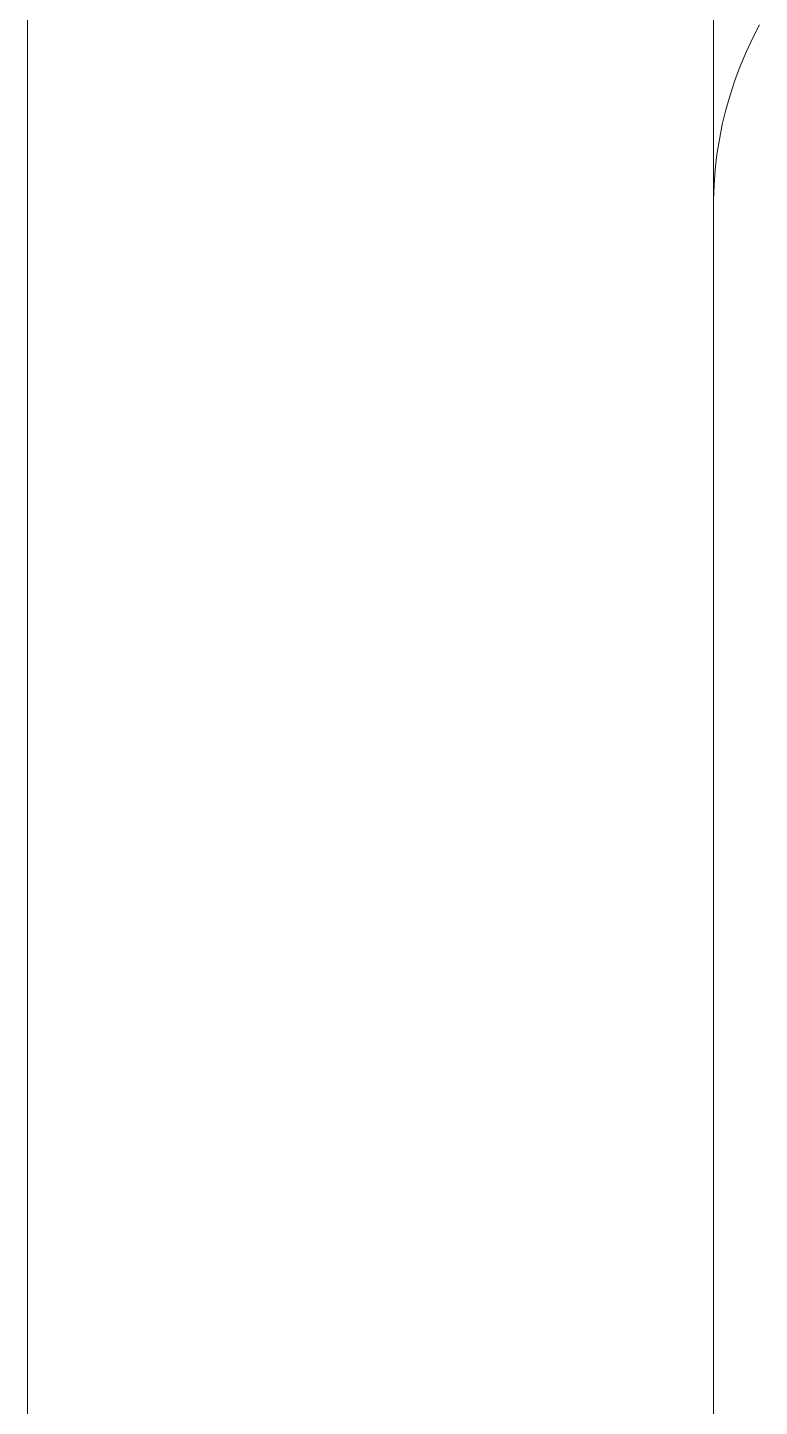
# Model space of a CAD drawing. Extents: x -181672 to 290600, y -29000 to 395522.
# Drawn here: x -4986.81 to -4977.21, y 41292.07 to 41310.16 of the extents above; entities that cross this region are included whole.
import ezdxf

# ---------------------------------------------------------------- set-up
doc = ezdxf.new("R2010")
doc.units = 0
doc.header["$LTSCALE"] = 10
doc.layers.add('XFM7P20PCW$0$G-IMPT', color=252, linetype='Continuous', lineweight=9)
doc.layers.add('XFM7P20PCW$0$M-EQPM', color=252, linetype='Continuous', lineweight=9)

# ---------------------------------------------------------------- blocks, each defined once
blk = doc.blocks.new('XFM7P20PCW$0$ui_PCW Pump Shockproof Base - PCW防震基座-Renew_dwg_¹s_ó¹Ï UA300015 _ó_û 100x9tx6M-V76-剖面 73')
at = {"layer": 'XFM7P20PCW$0$G-IMPT'}
for p, q in [((130443.368, 25583), (130663.368, 25583)), ((130663.368, 25583), (130564.368, 25583)), ((130663.368, 25574), (130443.368, 25574)), ((130566.32, 25574), (130663.368, 25574))]:
    blk.add_line(p, q, dxfattribs=at)
blk = doc.blocks.new('XFM7P20PCW$0$ui_PCW Pump Shockproof Base - PCW防震基座-Renew_dwg_UB405025 _uÂ__W_ _ÂÅK 86D-V78-剖面 73')
at = {"layer": 'XFM7P20PCW$0$G-IMPT', "flags": 128}
for points in [[(130615.868, 25574), (130617.547, 25574), (130619.224, 25574), (130620.895, 25574), (130622.559, 25574), (130624.211, 25574), (130625.851, 25574), (130627.474, 25574), (130629.079, 25574), (130630.663, 25574), (130632.223, 25574), (130633.757, 25574), (130635.262, 25574), (130636.736, 25574), (130638.177, 25574), (130639.582, 25574), (130640.949, 25574), (130642.276, 25574), (130643.561, 25574), (130644.801, 25574), (130645.996, 25574)], [(130646.31, 25574), (130645.128, 25574), (130643.9, 25574), (130642.627, 25574), (130641.311, 25574), (130639.955, 25574), (130638.56, 25574), (130637.128, 25574), (130635.663, 25574)], [(130656.103, 25574), (130656.553, 25574), (130656.937, 25574), (130657.255, 25574), (130657.508, 25574), (130657.693, 25574), (130657.812, 25574), (130657.864, 25574)], [(130657.833, 25574), (130657.732, 25574), (130657.564, 25574), (130657.33, 25574), (130657.029, 25574)], [(130660.247, 25573.397), (130660.069, 25573.489), (130659.888, 25573.573), (130659.704, 25573.65), (130659.516, 25573.72), (130659.326, 25573.782), (130659.134, 25573.837), (130658.939, 25573.884), (130658.743, 25573.923), (130658.546, 25573.954), (130658.347, 25573.977), (130658.148, 25573.992), (130657.948, 25573.999)]]:
    blk.add_lwpolyline(points, dxfattribs=at)
blk = doc.blocks.new('XFM7P20PCW$0$ui_PCW Pump Shockproof Base - PCW防震基座-Renew_dwg_²Õ_X¹Ï OB801032 JAD-2_uÂ__W_ _ö_ûÁá_N MK1808005SLDASM-V80-剖面 73')
for name in ['XFM7P20PCW$0$ui_PCW Pump Shockproof Base - PCW防震基座-Renew_dwg_¹s_ó¹Ï UA300015 _ó_û 100x9tx6M-V76-剖面 73', 'XFM7P20PCW$0$ui_PCW Pump Shockproof Base - PCW防震基座-Renew_dwg_UB405025 _uÂ__W_ _ÂÅK 86D-V78-剖面 73']:
    blk.add_blockref(name, (0, 0))
blk = doc.blocks.new('XFM7P20PCW$0$ui_PCW Pump Shockproof Base - _D_PCW Pump Shockproof Base_3000Lx1500Wx300H-1175038-剖面 73')
blk.add_blockref('XFM7P20PCW$0$ui_PCW Pump Shockproof Base - PCW防震基座-Renew_dwg_²Õ_X¹Ï OB801032 JAD-2_uÂ__W_ _ö_ûÁá_N MK1808005SLDASM-V80-剖面 73', (121.295, 0))
blk = doc.blocks.new('XFM7P20PCW')
at = {"layer": 'XFM7P20PCW$0$M-EQPM', "rotation": 90}
blk.add_blockref('XFM7P20PCW$0$ui_PCW Pump Shockproof Base - _D_PCW Pump Shockproof Base_3000Lx1500Wx300H-1175038-剖面 73', (20596.18937, -89471.3504), dxfattribs=at)

msp = doc.modelspace()

# ---------------------------------------------------------------- block references
msp.add_blockref('XFM7P20PCW', (0, 0))

doc.saveas('drawing.dxf')
